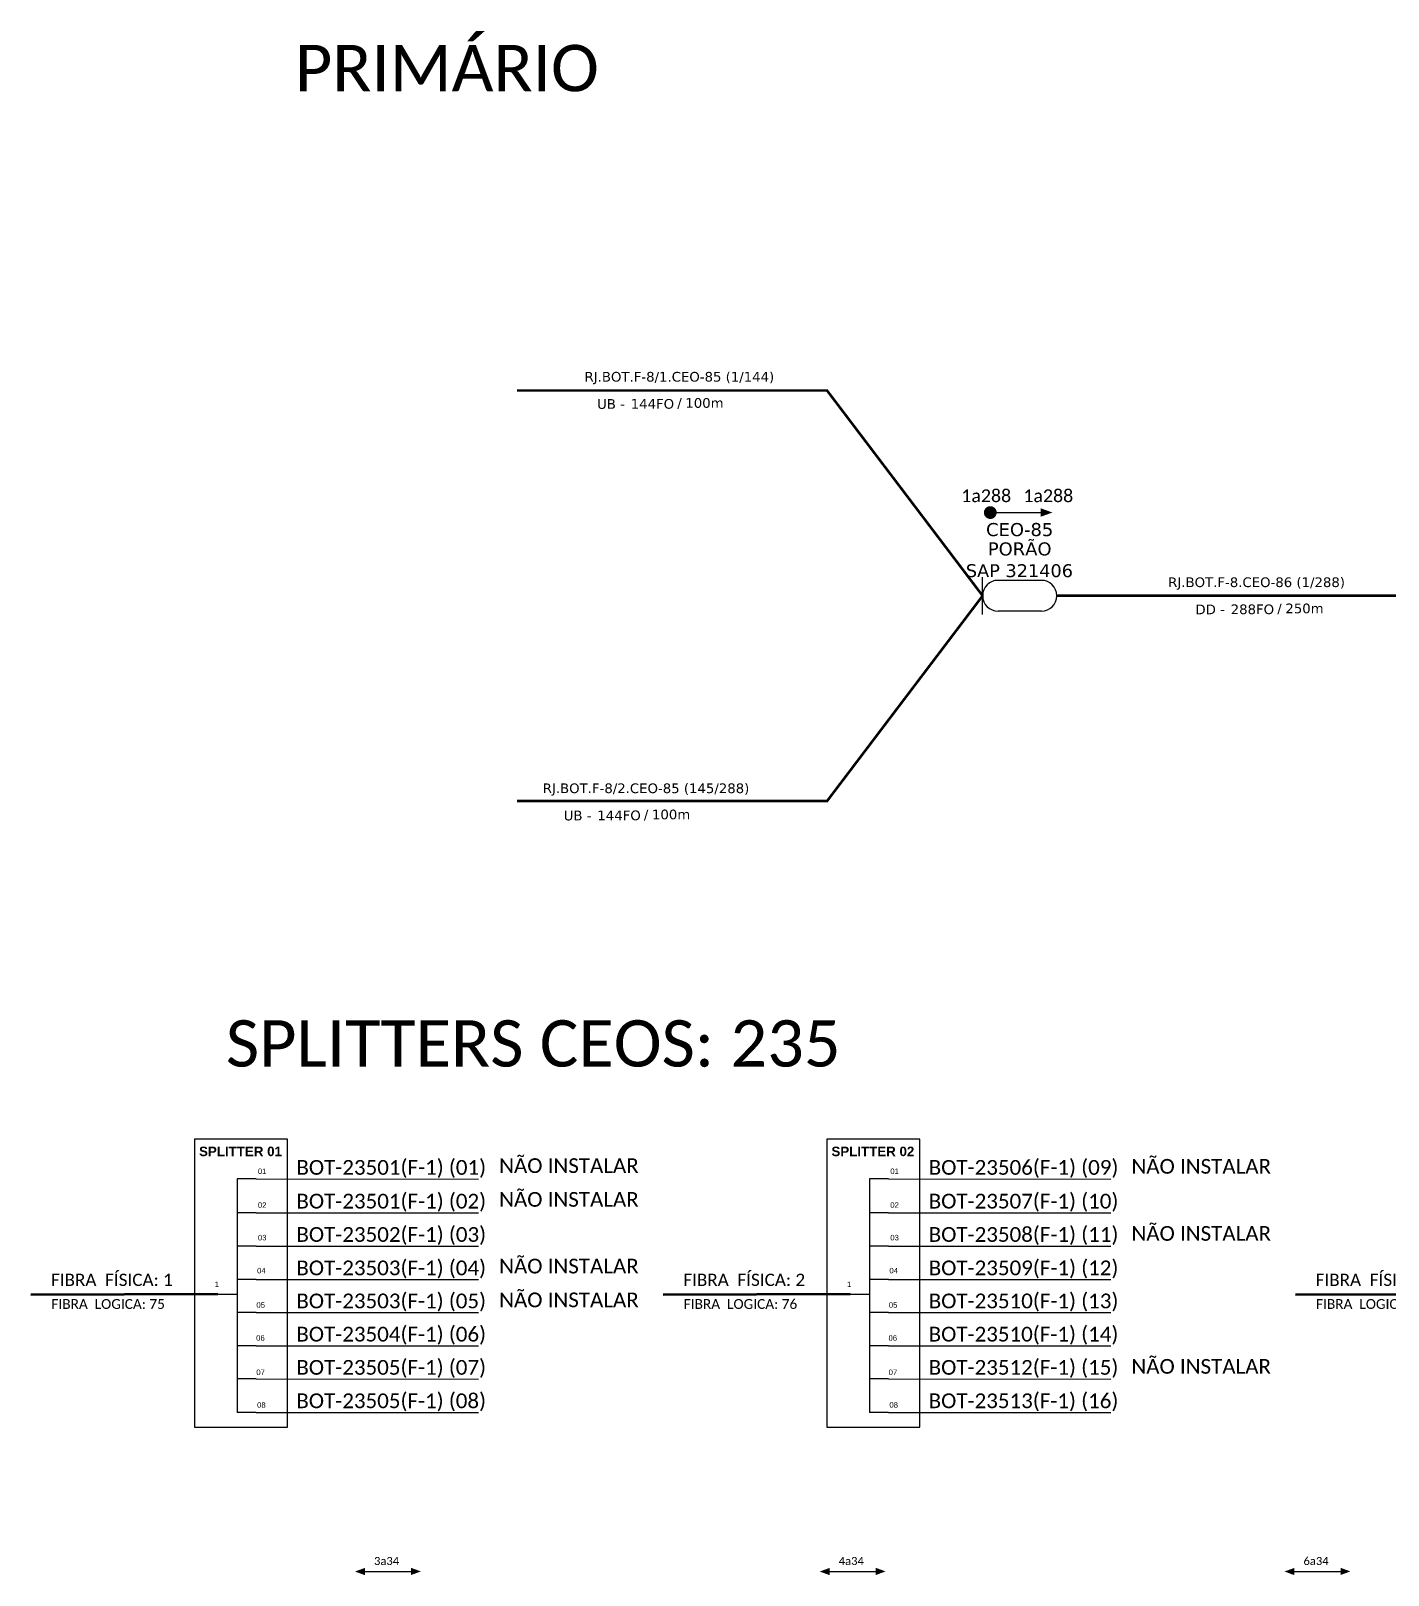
# Model space of a CAD drawing. Header units: millimetres. Extents: x 5591 to 6884, y -546 to 205.
# Drawn here: x 5777.7 to 6030.3, y -82.3 to 205 of the extents above; entities that cross this region are included whole.
import ezdxf
from ezdxf.enums import TextEntityAlignment as Align

# ---------------------------------------------------------------- set-up
doc = ezdxf.new("R2010")
doc.units = ezdxf.units.MM
for name, color, linetype in [('20.4-CEOS', 1, 'Continuous'), ('20.5-CABO AÉREO', 1, 'Continuous'), ('SETA', 7, 'Continuous')]:
    doc.layers.add(name, color=color, linetype=linetype)
doc.layers.add('40.1-ETIQUETAS', color=1, linetype='Continuous', lineweight=20)
doc.styles.add('siredit', font='verdana.ttf')

# ---------------------------------------------------------------- blocks, each defined once
blk = doc.blocks.new('ETIQUETA_RS5F')
at = {"layer": '40.1-ETIQUETAS', "color": 0, "style": 'siredit'}
blk.add_text('/', height=1.5, dxfattribs=at).set_placement((1.55, -1.95), align=Align.MIDDLE_RIGHT)
for tag, p in [('ETIQUETA_R_PRIMARIA', (1.18, 4.1)), ('ETIQUETA_R_SECUNDARIA', (1.18, 2.1)), ('F_ATIVAS/F_MORTAS', (1.11, -4.24))]:
    blk.add_attdef(tag, text='', height=1.5, dxfattribs=at).set_placement(p, align=Align.MIDDLE_CENTER)
for tag, p in [('TIPO_CABO', (-6.62, -2.12)), ('CAP_CABO', (0.37, -2.09))]:
    blk.add_attdef(tag, text='', height=1.5, dxfattribs=at).set_placement(p, align=Align.MIDDLE_RIGHT)
blk.add_attdef('METROS', text='', height=1.5, dxfattribs=at).set_placement((2.11, -1.95), align=Align.MIDDLE_LEFT)
for tag, p in [('FUSÃO_1', (0.82, -8.39)), ('FUSÃO_2', (0.82, -10.6)), ('FUSÃO_3', (0.82, -12.93)), ('FUSÃO_4', (0.82, -15.14)), ('FUSÃO_5', (0.82, -17.16))]:
    blk.add_attdef(tag, text='', height=1.5, dxfattribs=at).set_placement(p, align=Align.CENTER)

msp = doc.modelspace()

# ---------------------------------------------------------------- linework, layer by layer
at = {"color": 7, "linetype": 'Continuous'}
for p, q in [((5816.09, -8.59), (5816.09, -52.02)), ((5819.61, -8.59), (5816.09, -8.59)), ((5933.8, -8.59), (5933.8, -52.02)), ((5937.32, -8.59), (5933.8, -8.59)), ((5819.61, -14.87), (5816.09, -14.87)), ((5937.32, -14.87), (5933.8, -14.87)), ((5819.61, -21.06), (5816.09, -21.06)), ((5937.32, -21.06), (5933.8, -21.06)), ((5819.61, -27.29), (5816.09, -27.29)), ((5937.32, -27.29), (5933.8, -27.29)), ((5812.44, -30.02), (5816.08, -30.02)), ((5930.16, -30.02), (5933.79, -30.02)), ((5819.61, -33.45), (5816.09, -33.45)), ((5937.32, -33.45), (5933.8, -33.45)), ((5819.61, -39.61), (5816.09, -39.61)), ((5937.32, -39.61), (5933.8, -39.61)), ((5819.61, -45.8), (5816.09, -45.8)), ((5937.32, -45.8), (5933.8, -45.8)), ((5819.61, -52.02), (5816.09, -52.02)), ((5937.32, -52.02), (5933.8, -52.02))]:
    msp.add_line(p, q, dxfattribs=at)
at = {"color": 10, "linetype": 'Continuous'}
for p, q in [((5819.61, -8.59), (5860.98, -8.6)), ((5937.32, -8.59), (5978.69, -8.6)), ((5819.61, -14.87), (5860.98, -14.89)), ((5937.32, -14.87), (5978.69, -14.89)), ((5819.61, -21.06), (5860.98, -21.08)), ((5937.32, -21.06), (5978.69, -21.08)), ((5819.61, -27.29), (5860.98, -27.3)), ((5937.32, -27.29), (5978.69, -27.3)), ((5819.61, -33.44), (5860.98, -33.45)), ((5937.32, -33.44), (5978.69, -33.45)), ((5819.61, -39.61), (5860.98, -39.63)), ((5937.32, -39.61), (5978.69, -39.63)), ((5819.61, -45.8), (5860.98, -45.82)), ((5937.32, -45.8), (5978.69, -45.82)), ((5819.61, -52.02), (5860.98, -52.03)), ((5937.32, -52.02), (5978.69, -52.03))]:
    msp.add_line(p, q, dxfattribs=at)
at = {"color": 1, "linetype": 'Continuous', "lineweight": 60}
for p, q in [((5812.44, -30.02), (5777.66, -30.13)), ((5930.16, -30.02), (5895.37, -30.13)), ((6047.87, -30.02), (6013.08, -30.13))]:
    msp.add_line(p, q, dxfattribs=at)
at = {"color": 0, "const_width": 1.19}
msp.add_lwpolyline([(5955.66, 115.41, 1), (5956.85, 115.41, 1)], format="xyb", close=True, dxfattribs=at)
at = {"color": 7}
for points in [[(5808.12, -54.8), (5825.4, -54.8), (5825.4, -1.15), (5808.12, -1.15)], [(5925.84, -54.8), (5943.12, -54.8), (5943.12, -1.15), (5925.84, -1.15)]]:
    msp.add_lwpolyline(points, close=True, dxfattribs=at)
at = {"layer": '20.4-CEOS', "color": 5}
for p, q in [((5965.76, 102.8), (5957.71, 102.8)), ((5965.76, 97.05), (5957.71, 97.05))]:
    msp.add_line(p, q, dxfattribs=at)
msp.add_lwpolyline([(5954.83, 96.46), (5954.83, 103.39)], dxfattribs=at)
for centre, start, end in [((5957.71, 99.93), 90, 270), ((5965.76, 99.93), 270, 90)]:
    msp.add_arc(centre, 2.87, start, end, dxfattribs=at)
at = {"layer": '20.5-CABO AÉREO', "color": 5, "ltscale": 50, "const_width": 0.48}
for points in [[(5868.18, 138.12), (5925.87, 138.12), (5954.83, 99.93)], [(5868.18, 61.73), (5925.87, 61.73), (5954.83, 99.93)], [(5968.63, 99.93), (6038.55, 99.93)]]:
    msp.add_lwpolyline(points, dxfattribs=at)
at = {"layer": 'SETA', "color": 0}
msp.add_lwpolyline([(5956.25, 115.41), (5966.47, 115.41)], dxfattribs=at)
at = {"layer": 'SETA'}
for points in [[(5839.83, -81.63), (5848.43, -81.63)], [(5926.34, -81.63), (5934.94, -81.63)], [(6012.86, -81.63), (6021.46, -81.63)]]:
    msp.add_lwpolyline(points, dxfattribs=at)
at = {"layer": 'SETA', "color": 0}
msp.add_solid([(5965.65, 116.21), (5967.82, 115.42), (5965.65, 114.63)], dxfattribs=at)
at = {"layer": 'SETA'}
for points in [[(5839.83, -82.3), (5838, -81.63), (5839.83, -80.96)], [(5848.43, -80.94), (5850.26, -81.61), (5848.43, -82.28)], [(5926.34, -82.3), (5924.51, -81.63), (5926.34, -80.96)], [(5934.94, -80.94), (5936.77, -81.61), (5934.94, -82.28)], [(6012.86, -82.3), (6011.03, -81.63), (6012.86, -80.96)], [(6021.46, -80.94), (6023.29, -81.61), (6021.46, -82.28)]]:
    msp.add_solid(points, dxfattribs=at)

# ---------------------------------------------------------------- block references
at = {"layer": '40.1-ETIQUETAS', "color": 0}
ref = msp.add_blockref('ETIQUETA_RS5F', (5896.96, 138.16), dxfattribs=dict(at, xscale=1.2, yscale=1.2, zscale=1.2))
ref.add_attrib('ETIQUETA_R_SECUNDARIA', 'RJ.BOT.F-8/1.CEO-85 (1/144)', dxfattribs={"color": 0, "height": 1.8, "style": 'siredit'}).set_placement((5898.38, 140.68), align=Align.MIDDLE_CENTER)
ref.add_attrib('TIPO_CABO', 'UB - ', dxfattribs={"color": 0, "height": 1.8, "style": 'siredit'}).set_placement((5889.02, 135.62), align=Align.MIDDLE_RIGHT)
ref.add_attrib('CAP_CABO', '144FO', dxfattribs={"color": 0, "height": 1.8, "style": 'siredit'}).set_placement((5897.4, 135.64), align=Align.MIDDLE_RIGHT)
ref.add_attrib('METROS', '100m', dxfattribs={"color": 0, "height": 1.8, "style": 'siredit'}).set_placement((5899.49, 135.81), align=Align.MIDDLE_LEFT)
ref = msp.add_blockref('ETIQUETA_RS5F', (5890.75, 61.58), dxfattribs=dict(at, xscale=1.2, yscale=1.2, zscale=1.2))
ref.add_attrib('ETIQUETA_R_SECUNDARIA', 'RJ.BOT.F-8/2.CEO-85 (145/288)', dxfattribs={"color": 0, "height": 1.8, "style": 'siredit'}).set_placement((5892.17, 64.11), align=Align.MIDDLE_CENTER)
ref.add_attrib('TIPO_CABO', 'UB - ', dxfattribs={"color": 0, "height": 1.8, "style": 'siredit'}).set_placement((5882.81, 59.04), align=Align.MIDDLE_RIGHT)
ref.add_attrib('CAP_CABO', '144FO', dxfattribs={"color": 0, "height": 1.8, "style": 'siredit'}).set_placement((5891.19, 59.07), align=Align.MIDDLE_RIGHT)
ref.add_attrib('METROS', '100m', dxfattribs={"color": 0, "height": 1.8, "style": 'siredit'}).set_placement((5893.28, 59.24), align=Align.MIDDLE_LEFT)

# ---------------------------------------------------------------- texts
at = {"attachment_point": 5}
for s, insert, char_height, width in [('\\C7;\\fCalibri|b0|i0|c0|p34;PRIMÁRIO', (5855.1, 198.07), 8.64, 131.666), ('\\C7;\\fCalibri|b0|i0|c0|p34;SPLITTERS CEOS: 235', (5871.17, 16.58), 8.64, 131.666), ('{\\fArial|b1|i0|c0|p34;\\C10;SPLITTER 01}', (5816.68, -3.47), 1.7753, 17.28), ('{\\fArial|b1|i0|c0|p34;\\C10;SPLITTER 02}', (5934.4, -3.47), 1.7753, 17.28), ('\\C7;\\fCalibri|b0|i0|c0|p34;BOT-23501(F-1) (01)', (5844.74, -6.73), 2.7432, 40.9104), ('{\\fCalibri|b0|i0|c0|p34;\\C7;NÃO INSTALAR}', (5877.82, -6.12), 2.7432, 40.9104), ('\\C7;\\fCalibri|b0|i0|c0|p34;BOT-23506(F-1) (09)', (5962.45, -6.73), 2.7432, 40.9104), ('{\\fCalibri|b0|i0|c0|p34;\\C7;NÃO INSTALAR}', (5995.53, -6.25), 2.7432, 40.9104), ('\\C7;\\fArial|b0|i0;\\H0.578704x;01 ', (5820.72, -7.16), 1.7753, 3.7582), ('\\C7;\\fArial|b0|i0;\\H0.578704x;01 ', (5938.44, -7.16), 1.7753, 3.7582), ('\\C7;\\fCalibri|b0|i0|c0|p34;BOT-23501(F-1) (02)', (5844.74, -13.01), 2.7432, 40.9104), ('{\\fCalibri|b0|i0|c0|p34;\\C7;NÃO INSTALAR}', (5877.82, -12.4), 2.7432, 40.9104), ('\\C7;\\fCalibri|b0|i0|c0|p34;BOT-23507(F-1) (10)', (5962.45, -13.01), 2.7432, 40.9104), ('\\C7;\\fArial|b0|i0|;\\H1.0273588255048;02 ', (5820.72, -13.45), 1.7753, 3.7582), ('\\C7;\\fArial|b0|i0|;\\H1.0273588255048;02 ', (5938.44, -13.45), 1.7753, 3.7582), ('\\C7;\\fCalibri|b0|i0|c0|p34;BOT-23502(F-1) (03)', (5844.74, -19.21), 2.7432, 40.9104), ('\\C7;\\fCalibri|b0|i0|c0|p34;BOT-23508(F-1) (11)', (5962.45, -19.21), 2.7432, 40.9104), ('{\\fCalibri|b0|i0|c0|p34;\\C7;NÃO INSTALAR}', (5995.53, -18.73), 2.7432, 40.9104), ('\\C7;\\fArial|b0|i0|;\\H1.0273588255048;03 ', (5820.72, -19.51), 1.7753, 3.456), ('\\C7;\\fArial|b0|i0|;\\H1.0273588255048;03 ', (5938.44, -19.51), 1.7753, 3.456), ('{\\fCalibri|b0|i0|c0|p34;\\C7;NÃO INSTALAR}', (5877.82, -24.81), 2.7432, 40.9104), ('\\C7;\\fCalibri|b0|i0|c0|p34;FIBRA  FÍSICA: 1', (5792.73, -27.37), 2.2859, 34.56), ('\\C7;\\fArial|b0|i0|;\\H1.0273588255048;04 ', (5820.57, -25.65), 1.7753, 3.7582), ('\\C7;\\fCalibri|b0|i0|c0|p34;BOT-23503(F-1) (04)', (5844.73, -25.43), 2.7432, 40.9104), ('\\C7;\\fCalibri|b0|i0|c0|p34;FIBRA  FÍSICA: 2', (5910.44, -27.37), 2.2859, 34.56), ('\\C7;\\fArial|b0|i0|;\\H1.0273588255048;04 ', (5938.28, -25.65), 1.7753, 3.7582), ('\\C7;\\fCalibri|b0|i0|c0|p34;BOT-23509(F-1) (12)', (5962.45, -25.43), 2.7432, 40.9104), ('\\C7;\\fCalibri|b0|i0|c0|p34;FIBRA  FÍSICA: 3', (6028.15, -27.37), 2.2859, 34.56), ('\\C7;\\fArial|b0|i0|;\\H1.0273588255048;1', (5812.27, -28.19), 1.7753, 1.7584), ('\\C7;\\fArial|b0|i0|;\\H1.0273588255048;1', (5929.99, -28.19), 1.7753, 1.7584), ('\\C7;\\fCalibri|b0|i0|c0|p34;FIBRA  LOGICA: 75', (5792.04, -31.86), 1.8289, 34.56), ('\\C7;\\fArial|b0|i0|;\\H1.0273588255048;05 ', (5820.44, -32.05), 1.7753, 4.6222), ('\\C7;\\fCalibri|b0|i0|c0|p34;BOT-23503(F-1) (05)', (5844.73, -31.58), 2.7432, 40.9104), ('{\\fCalibri|b0|i0|c0|p34;\\C7;NÃO INSTALAR}', (5877.82, -31.1), 2.7432, 40.9104), ('\\C7;\\fCalibri|b0|i0|c0|p34;FIBRA  LOGICA: 76', (5909.75, -31.86), 1.8289, 34.56), ('\\C7;\\fArial|b0|i0|;\\H1.0273588255048;05 ', (5938.16, -32.05), 1.7753, 4.6222), ('\\C7;\\fCalibri|b0|i0|c0|p34;BOT-23510(F-1) (13)', (5962.45, -31.58), 2.7432, 40.9104), ('\\C7;\\fCalibri|b0|i0|c0|p34;FIBRA  LOGICA: 77', (6027.46, -31.86), 1.8289, 34.56), ('\\C7;\\fCalibri|b0|i0|c0|p34;BOT-23504(F-1) (06)', (5844.73, -37.76), 2.7432, 40.9104), ('\\C7;\\fCalibri|b0|i0|c0|p34;BOT-23510(F-1) (14)', (5962.44, -37.76), 2.7432, 40.9104), ('\\C7;\\fArial|b0|i0|;\\H1.0273588255048;06 ', (5820.39, -38.19), 1.7753, 3.7582), ('\\C7;\\fArial|b0|i0|;\\H1.0273588255048;06 ', (5938.11, -38.19), 1.7753, 3.7582), ('\\C7;\\fCalibri|b0|i0|c0|p34;BOT-23505(F-1) (07)', (5844.73, -43.94), 2.7432, 40.9104), ('\\C7;\\fCalibri|b0|i0|c0|p34;BOT-23512(F-1) (15)', (5962.44, -43.94), 2.7432, 40.9104), ('{\\fCalibri|b0|i0|c0|p34;\\C7;NÃO INSTALAR}', (5995.52, -43.47), 2.7432, 40.9104), ('\\C7;\\fArial|b0|i0|;\\H1.0273588255048;07 ', (5820.42, -44.57), 1.7753, 3.7582), ('\\C7;\\fArial|b0|i0|;\\H1.0273588255048;07 ', (5938.13, -44.57), 1.7753, 3.7582), ('\\C7;\\fCalibri|b0|i0|c0|p34;BOT-23505(F-1) (08)', (5844.73, -50.16), 2.7432, 40.9104), ('\\C7;\\fCalibri|b0|i0|c0|p34;BOT-23513(F-1) (16)', (5962.44, -50.16), 2.7432, 40.9104), ('\\C7;\\fArial|b0|i0|;\\H1.0273588255048;08 ', (5820.57, -50.64), 1.7753, 3.7582), ('\\C7;\\fArial|b0|i0|;\\H1.0273588255048;08 ', (5938.28, -50.64), 1.7753, 3.7582), ('\\C7;\\fCalibri|b0|i0|c0|p34;3a34', (5843.87, -79.68), 1.5, 25.3588), ('\\C7;\\fCalibri|b0|i0|c0|p34;4a34', (5930.38, -79.68), 1.5, 25.3588), ('\\C7;\\fCalibri|b0|i0|c0|p34;6a34', (6016.9, -79.68), 1.5, 25.3588)]:
    msp.add_mtext(s, dxfattribs=dict(at, insert=insert, char_height=char_height, width=width))
at = {"color": 5, "insert": (5955.5, 118.53), "char_height": 2.376, "width": 30.1262, "attachment_point": 5}
msp.add_mtext('{\\fCalibri|b0|i0|c0|p34;\\C7;1a288}', dxfattribs=at)
at = {"color": 0, "insert": (5967.05, 118.53), "char_height": 2.376, "width": 30.1262, "attachment_point": 5}
msp.add_mtext('{\\fCalibri|b0|i0|c0|p34;\\C7;1a288}', dxfattribs=at)
at = {"layer": '20.4-CEOS', "color": 7, "style": 'siredit'}
for s, height, p in [('CEO-85', 2.433, (5961.73, 112.25)), ('PORÃO', 2.433, (5961.73, 108.65)), ('SAP 321406', 2.4, (5961.68, 104.6))]:
    msp.add_text(s, height=height, dxfattribs=at).set_placement(p, align=Align.MIDDLE_CENTER)
at = {"layer": '40.1-ETIQUETAS', "color": 0, "style": 'siredit'}
msp.add_text('RJ.BOT.F-8.CEO-86 (1/288)', height=1.8, dxfattribs=at).set_placement((6005.83, 102.45), align=Align.MIDDLE_CENTER)
for s, p in [('DD - ', (6000.71, 97.39)), ('288FO', (6009.09, 97.41)), ('/', (6010.51, 97.58))]:
    msp.add_text(s, height=1.8, dxfattribs=at).set_placement(p, align=Align.MIDDLE_RIGHT)
msp.add_text('250m', height=1.8, dxfattribs=at).set_placement((6011.19, 97.58), align=Align.MIDDLE_LEFT)

doc.saveas('drawing.dxf')
